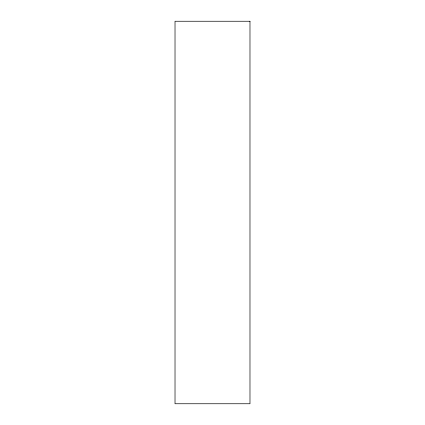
<?xml version="1.0" encoding="UTF-8"?>
<svg xmlns="http://www.w3.org/2000/svg" width="425" height="425" viewBox="0 0 425 425"><rect width="100%" height="100%" fill="white"/><g stroke="black" fill="none" stroke-linecap="round" stroke-linejoin="round"><path stroke-width="0.64" d="M249.98 21.25L175.02 21.25L175.02 403.75L249.98 403.75L249.98 21.25"/></g></svg>
